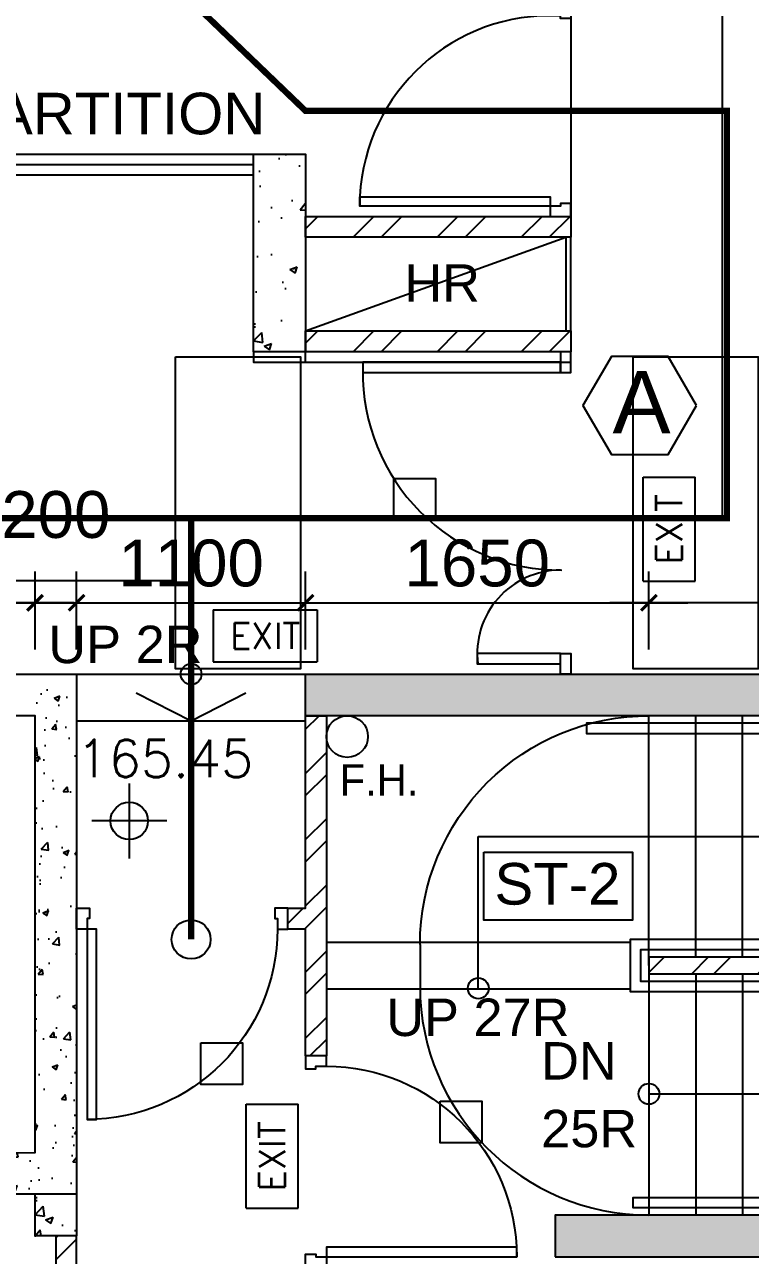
# Model space of a CAD drawing. Header units: millimetres. Extents: x 3291 to 72065, y 14527 to 43324.
# Drawn here: x 50775 to 54262, y 24306 to 30222 of the extents above; entities that cross this region are included whole.
import ezdxf
from ezdxf.enums import TextEntityAlignment as Align

# ---------------------------------------------------------------- set-up
doc = ezdxf.new("R2010")
doc.units = ezdxf.units.MM
doc.header["$MEASUREMENT"] = 0
doc.layers.get('0').update_dxf_attribs({"color": 8})
doc.layers.get('Defpoints').update_dxf_attribs({"color": 8})
doc.layers.add('00-NONPLOT', color=8, linetype='Continuous', plot=False)
for name, color, linetype in [('ARC 08200_OS', 8, 'Continuous'), ('DLN032__', 8, 'Continuous'), ('Door', 8, 'Continuous'), ('DOOR2', 8, 'Continuous'), ('F.A.', 8, 'Continuous'), ('FS', 8, 'Continuous'), ('FSD', 8, 'Continuous'), ('GBP Dim', 8, 'Continuous'), ('GBP PRECRIBE PLAN', 8, 'Continuous'), ('GBP Text 200', 8, 'Continuous'), ('hatch', 8, 'Continuous'), ('LEVEL', 8, 'Continuous'), ('STAIR', 8, 'Continuous'), ('TEXT', 8, 'Continuous'), ('Text GBP 250', 8, 'Continuous'), ('WALL-EX', 8, 'Continuous'), ('WALL-NEW', 8, 'Continuous'), ('WALL-STRUCTURE', 8, 'Continuous'), ('WINDOW', 8, 'Continuous'), ('WINDOW 1', 8, 'Continuous')]:
    doc.layers.add(name, color=color, linetype=linetype)
doc.styles.add('BH', font='arial.ttf')
doc.styles.add('ROMANS', font='ROMANS.shx', dxfattribs={"width": 0.65})
doc.styles.add('SWIS721LT750', font='swissl.ttf')
doc.dimstyles.new('200 GBP', dxfattribs={"dimscale": 1.5, "dimtxt": 150, "dimasz": 100, "dimexe": 125, "dimexo": 50, "dimgap": 50, "dimtad": 1, "dimdec": 0, "dimzin": 0, "dimdsep": 46, "dimtxsty": 'BH', "dimblk": 'ARCHTICK', "dimcen": 0.09, "dimdle": 125, "dimclrd": 9, "dimclre": 9, "dimclrt": 1, "dimadec": 0, "dimazin": 0, "dimtfac": 1, "dimtdec": 0, "dimtix": 1, "dimtmove": 2, "dimatfit": 3, "dimldrblk": 'ARCHTICK', "dimfxl": 1, "dimtolj": 1, "dimtzin": 0, "dimarcsym": 0})

# ---------------------------------------------------------------- blocks, each defined once
blk = doc.blocks.new('21321321')
at = {"layer": 'Door'}
for points in [[(32660.8, 23312.8), (32660.8, 23250.3), (32610.8, 23250.3), (32610.8, 23262.8), (32560.8, 23262.8), (32560.8, 23312.8), (32660.8, 23312.8)], [(32560.8, 22347.8), (31645.8, 22347.8), (31645.8, 22392.8), (32560.8, 22392.8), (32560.8, 22347.8)], [(32560.8, 22297.8), (32660.8, 22297.8), (32660.8, 22360.3), (32610.8, 22360.3), (32610.8, 22347.8), (32560.8, 22347.8), (32560.8, 22297.8)]]:
    blk.add_lwpolyline(points, dxfattribs=at)
blk.add_arc((32560.8, 22347.8), 915, 90.00002, 179.99769, dxfattribs=at)
blk = doc.blocks.new('FSEX-V01')
for p, q in [((0, 300), (0, 0)), ((0, 300), (600, 300)), ((600, 300), (600, 0)), ((0, 0), (600, 0))]:
    blk.add_line(p, q)
at = {"style": 'ROMANS'}
blk.add_text('EXIT', height=150, dxfattribs=at).set_placement((300, 150), align=Align.MIDDLE)
blk = doc.blocks.new('_ArchTick')
at = {"color": 0, "const_width": 0.2}
blk.add_lwpolyline([(0.5, 0.5), (-0.5, -0.5)], dxfattribs=at)
blk = doc.blocks.new('*D133')
at = {"layer": 'Defpoints', "color": 0, "transparency": 16777216}
for p in [(53775, 27443.1), (53775, 27100), (56800, 27100)]:
    blk.add_point(p, dxfattribs=at)
at = {"layer": 'GBP Dim', "color": 9, "lineweight": -2, "transparency": 16777216}
for p, q in [((53775, 27218.1), (53775, 27593.1)), ((56800, 27218.1), (56800, 27593.1)), ((56987.5, 27443.1), (53587.5, 27443.1))]:
    blk.add_line(p, q, dxfattribs=at)
at = {"layer": 'GBP Dim', "color": 9, "lineweight": -2, "transparency": 16777216, "xscale": 75, "yscale": 75, "zscale": 75, "rotation": 180}
blk.add_blockref('_ArchTick', (53775, 27443.1), dxfattribs=at)
at = {"layer": 'GBP Dim', "color": 9, "lineweight": -2, "transparency": 16777216, "xscale": 75, "yscale": 75, "zscale": 75}
blk.add_blockref('_ArchTick', (56800, 27443.1), dxfattribs=at)
at = {"layer": 'GBP Dim', "transparency": 16777216, "insert": (55287.5, 27633), "char_height": 225, "attachment_point": 5, "style": 'BH'}
blk.add_mtext('\\A1;3025', dxfattribs=at)
blk = doc.blocks.new('*D134')
at = {"layer": 'Defpoints', "color": 0, "transparency": 16777216}
for p in [(48725, 27443.1), (50825, 27100), (48725, 26900)]:
    blk.add_point(p, dxfattribs=at)
at = {"layer": 'GBP Dim', "color": 9, "lineweight": -2, "transparency": 16777216}
for p, q in [((48725, 27218.1), (48725, 27593.1)), ((50825, 27218.1), (50825, 27593.1)), ((51012.5, 27443.1), (48537.5, 27443.1))]:
    blk.add_line(p, q, dxfattribs=at)
at = {"layer": 'GBP Dim', "color": 9, "lineweight": -2, "transparency": 16777216, "xscale": 75, "yscale": 75, "zscale": 75, "rotation": 180}
blk.add_blockref('_ArchTick', (48725, 27443.1), dxfattribs=at)
at = {"layer": 'GBP Dim', "color": 9, "lineweight": -2, "transparency": 16777216, "xscale": 75, "yscale": 75, "zscale": 75}
blk.add_blockref('_ArchTick', (50825, 27443.1), dxfattribs=at)
at = {"layer": 'GBP Dim', "transparency": 16777216, "insert": (49775, 27632.9), "char_height": 225, "attachment_point": 5, "style": 'BH'}
blk.add_mtext('\\A1;2100', dxfattribs=at)
blk = doc.blocks.new('*D146')
at = {"layer": 'Defpoints', "color": 0, "transparency": 16777216}
for p in [(53775, 27443.1), (53775, 27100), (52125, 26900)]:
    blk.add_point(p, dxfattribs=at)
at = {"layer": 'GBP Dim', "color": 9, "lineweight": -2, "transparency": 16777216}
for p, q in [((52125, 27218.1), (52125, 27593.1)), ((53775, 27218.1), (53775, 27593.1)), ((51937.5, 27443.1), (53962.5, 27443.1))]:
    blk.add_line(p, q, dxfattribs=at)
at = {"layer": 'GBP Dim', "color": 9, "lineweight": -2, "transparency": 16777216, "xscale": 75, "yscale": 75, "zscale": 75, "rotation": 180}
blk.add_blockref('_ArchTick', (52125, 27443.1), dxfattribs=at)
at = {"layer": 'GBP Dim', "color": 9, "lineweight": -2, "transparency": 16777216, "xscale": 75, "yscale": 75, "zscale": 75}
blk.add_blockref('_ArchTick', (53775, 27443.1), dxfattribs=at)
at = {"layer": 'GBP Dim', "transparency": 16777216, "insert": (52950, 27632.9), "char_height": 225, "attachment_point": 5, "style": 'BH'}
blk.add_mtext('\\A1;1650', dxfattribs=at)
blk = doc.blocks.new('*D147')
at = {"layer": 'Defpoints', "color": 0, "transparency": 16777216}
for p in [(52125.2, 27443.1), (51025, 27100), (52125.2, 27100)]:
    blk.add_point(p, dxfattribs=at)
at = {"layer": 'GBP Dim', "color": 9, "lineweight": -2, "transparency": 16777216}
for p, q in [((51025, 27218.1), (51025, 27593.1)), ((52125.2, 27218.1), (52125.2, 27593.1)), ((50837.5, 27443.1), (52312.7, 27443.1))]:
    blk.add_line(p, q, dxfattribs=at)
at = {"layer": 'GBP Dim', "color": 9, "lineweight": -2, "transparency": 16777216, "xscale": 75, "yscale": 75, "zscale": 75, "rotation": 180}
blk.add_blockref('_ArchTick', (51025, 27443.1), dxfattribs=at)
at = {"layer": 'GBP Dim', "color": 9, "lineweight": -2, "transparency": 16777216, "xscale": 75, "yscale": 75, "zscale": 75}
blk.add_blockref('_ArchTick', (52125.2, 27443.1), dxfattribs=at)
at = {"layer": 'GBP Dim', "transparency": 16777216, "insert": (51575.1, 27632.9), "char_height": 225, "attachment_point": 5, "style": 'BH'}
blk.add_mtext('\\A1;1100', dxfattribs=at)
blk = doc.blocks.new('*D29')
at = {"layer": 'Defpoints', "color": 0, "transparency": 16777216}
for p in [(51025, 27443.1), (50825, 27100), (51025, 27100)]:
    blk.add_point(p, dxfattribs=at)
at = {"layer": 'GBP Dim', "color": 9, "lineweight": -2, "transparency": 16777216}
for p, q in [((50825, 27218.1), (50825, 27593.1)), ((51025, 27218.1), (51025, 27593.1)), ((50637.5, 27443.1), (51212.5, 27443.1))]:
    blk.add_line(p, q, dxfattribs=at)
at = {"layer": 'GBP Dim', "color": 9, "lineweight": -2, "transparency": 16777216, "xscale": 75, "yscale": 75, "zscale": 75, "rotation": 180}
blk.add_blockref('_ArchTick', (50825, 27443.1), dxfattribs=at)
at = {"layer": 'GBP Dim', "color": 9, "lineweight": -2, "transparency": 16777216, "xscale": 75, "yscale": 75, "zscale": 75}
blk.add_blockref('_ArchTick', (51025, 27443.1), dxfattribs=at)
at = {"layer": 'GBP Dim', "transparency": 16777216, "insert": (50925, 27866), "char_height": 225, "attachment_point": 5, "style": 'BH'}
blk.add_mtext('\\A1;200', dxfattribs=at)
blk = doc.blocks.new('ELEX')
at = {"layer": 'DLN032__'}
for p, q in [((0, 0.5), (0, -0.5)), ((0.5, 0), (-0.5, 0))]:
    blk.add_line(p, q, dxfattribs=at)
blk.add_circle((0, 0), 0.25, dxfattribs=at)
at = {"layer": 'DLN032__', "style": 'ROMANS'}
blk.add_attdef('ELEX', (0.257, 0.354), '', height=0.5, dxfattribs=at)

msp = doc.modelspace()

# ---------------------------------------------------------------- hatches: boundary and pattern name
at = {"layer": 'hatch'}
h = msp.add_hatch(dxfattribs=at)
h.set_pattern_fill('AR-CONC', color=256, scale=2, style=0)
h.set_pattern_definition([(50, (51875, 28600), (364.37, -31.88), [38.1, -419.1]), (355, (51875, 28600), (-70.49, 382.11), [30.48, -335.28]), (100.45, (51905.36, 28597.34), (293.89, 350.23), [32.38, -356.18]), (46.184, (51875, 28701.6), (542.16, -84.08), [57.15, -628.65]), (96.636, (51920.2, 28694.6), (474.8, 494.85), [48.57, -534.27]), (351.184, (51875, 28701.6), (474.8, 494.85), [45.72, -502.92]), (21, (51925.8, 28676.2), (303.23, -204.53), [38.1, -419.1]), (326, (51925.8, 28676.2), (123.6, 368.38), [30.48, -335.28]), (71.45, (51951.07, 28659.16), (426.83, 163.85), [32.38, -356.18]), (37.5, (51875, 28600), (6.177, 169.11), [0, -331.216, 0, -340.36, 0, -336.55]), (7.5, (51875, 28600), (133.64, 200.36), [0, -194.056, 0, -323.596, 0, -128.27]), (327.5, (51761.72, 28600), (271.181, -11.457), [0, -127, 0, -396.24, 0, -525.78]), (317.5, (51710.92, 28600), (296.26, 50.853), [0, -165.1, 0, -263.144, 0, -373.38])])
h.paths.add_polyline_path([(51875, 29600), (52125, 29600), (52125, 28650), (51875, 28650)])
h = msp.add_hatch(dxfattribs=at)
h.set_pattern_fill('AR-CONC', color=256, scale=2, style=0)
h.set_pattern_definition([(50, (51875, 28600), (364.37, -31.88), [38.1, -419.1]), (355, (51875, 28600), (-70.49, 382.11), [30.48, -335.28]), (100.45, (51905.36, 28597.34), (293.89, 350.23), [32.38, -356.18]), (46.184, (51875, 28701.6), (542.16, -84.08), [57.15, -628.65]), (96.636, (51920.2, 28694.6), (474.8, 494.85), [48.57, -534.27]), (351.184, (51875, 28701.6), (474.8, 494.85), [45.72, -502.92]), (21, (51925.8, 28676.2), (303.23, -204.53), [38.1, -419.1]), (326, (51925.8, 28676.2), (123.6, 368.38), [30.48, -335.28]), (71.45, (51951.07, 28659.16), (426.83, 163.85), [32.38, -356.18]), (37.5, (51875, 28600), (6.177, 169.11), [0, -331.216, 0, -340.36, 0, -336.55]), (7.5, (51875, 28600), (133.64, 200.36), [0, -194.056, 0, -323.596, 0, -128.27]), (327.5, (51761.72, 28600), (271.181, -11.457), [0, -127, 0, -396.24, 0, -525.78]), (317.5, (51710.92, 28600), (296.26, 50.853), [0, -165.1, 0, -263.144, 0, -373.38])])
h.paths.add_polyline_path([(51875, 29600), (52125, 29600), (52125, 28650), (51875, 28650)])
h = msp.add_hatch(dxfattribs=at)
h.set_pattern_fill('ANSI32', color=256, scale=30, style=0)
h.set_pattern_definition([(45, (2890.7, 17320.07), (-202.0558, 202.0558), []), (45, (3025.4, 17320.07), (-202.0558, 202.0558), [])])
h.paths.add_polyline_path([(53399.99904, 29200), (53399.99904, 29200), (52124.99904, 29200), (52124.99904, 29300), (53399.99904, 29300)])
h = msp.add_hatch(dxfattribs=at)
h.set_pattern_fill('ANSI32', color=256, scale=30, style=0)
h.set_pattern_definition([(45, (2890.7, 16770.07), (-202.0558, 202.0558), []), (45, (3025.4, 16770.07), (-202.0558, 202.0558), [])])
edge = h.paths.add_edge_path()
edge.add_line((53492.27694, 28650), (52125, 28650))
edge.add_line((52125, 28650), (52125, 28750))
edge.add_line((52125, 28750), (53400, 28750))
edge.add_line((53400, 28750), (53400, 28650))
h = msp.add_hatch(dxfattribs=at)
h.set_pattern_fill('AR-CONC', color=256, scale=40, style=0)
h.set_pattern_definition([(50, (-579051.98, 745630.23), (286.904073, -25.100854), [30, -330]), (355, (-579051.98, 745630.23), (-55.50053, 300.87685), [24, -264]), (100.4514, (-579028.07, 745628.14), (231.40375, 275.77582), [25.49608, -280.456845]), (46.1842, (-579051.98, 745710.23), (426.89642, -66.2076), [45, -495]), (96.6356, (-579016.4, 745704.7), (373.86508, 389.64715), [38.24412, -420.6852]), (351.1842, (-579052, 745710.23), (373.86478, 389.64744), [36, -396]), (21, (-579011.98, 745690.23), (238.76282, -161.047556), [30, -330]), (326, (-579011.98, 745690.23), (97.32613, 290.06002), [24, -264]), (71.4514, (-578992.08, 745676.8), (336.08905, 129.0122), [25.49608, -280.456845]), (37.5, (-579051.98, 745630.23), (4.863942, 133.157542), [0, -260.8, 0, -268, 0, -265]), (7.5, (-579051.98, 745630.23), (105.227815, 157.764685), [0, -152.8, 0, -254.8, 0, -101]), (327.5, (-579141.18, 745630.23), (213.528974, -9.021949), [0, -100, 0, -312, 0, -414]), (317.5, (-579181.18, 745630.23), (233.274468, 40.041993), [0, -130, 0, -207.2, 0, -294])])
h.paths.add_polyline_path([(46050.00182, 24599.99638), (46050, 27099.99638), (46822.52835, 27099.99694), (46822.5285, 26899.99694), (46250.0002, 26899.99653), (46250.00173, 24799.99653), (48525.00014, 24799.99812), (48525.00014, 26900.00047), (47802.5287, 26899.99779), (47802.52855, 27099.99779), (49235.0016, 27099.99862), (49235.00174, 26899.99862), (48725.00014, 26899.99826), (48725.00014, 24799.99833), (50825.00167, 24799.99986), (50825.00014, 26899.99985), (50214.36276, 26899.99593), (50214.36261, 27099.99593), (51025, 27100), (51025.00182, 24600)])
h.paths.add_polyline_path([(46050.00182, 24599.99638), (46249.99819, 24599.99638), (46249.99819, 27099.99653), (46050.00182, 27099.99653)], flags=17)
h = msp.add_hatch(dxfattribs=at)
h.set_pattern_fill('ANSI32', color=256, scale=600, style=0)
h.set_pattern_definition([(45, (562690.5, -92603.19), (-159.09903, 159.09903), []), (45, (562796.57, -92603.19), (-159.09903, 159.09903), [])])
h.paths.add_polyline_path([(59100, 25700), (59300, 25700), (59300, 27100), (59100, 27100)])
h.paths.add_polyline_path([(51025, 24399.99998), (50924.98589, 24399.99998), (50924.98589, 22825.00004), (51025, 22825.00004)])
h = msp.add_hatch(dxfattribs=at)
h.set_pattern_fill('AR-CONC', color=256, scale=30, style=0)
h.set_pattern_definition([(50, (49234.3, 10179.93), (215.178, -18.8256), [22.5, -247.5]), (355, (49234.3, 10179.93), (-41.6254, 225.6576), [18, -198]), (100.4514, (49252.23, 10178.36), (173.5527, 206.832), [19.122, -210.3426]), (46.1842, (49234.3, 10239.93), (320.1724, -49.6558), [33.75, -371.25]), (96.6356, (49260.98, 10235.8), (280.3986, 292.2356), [28.683, -315.514]), (351.1842, (49234.3, 10239.93), (280.3986, 292.2356), [27, -297]), (21, (49264.3, 10224.93), (179.0721, -120.7857), [22.5, -247.5]), (326, (49264.3, 10224.93), (72.9946, 217.545), [18, -198]), (71.4514, (49279.22, 10214.87), (252.0667, 96.7593), [19.122, -210.3426]), (37.5, (49234.3, 10179.93), (3.64796, 99.86816), [0, -195.6, 0, -201, 0, -198.75]), (7.5, (49234.3, 10179.93), (78.92086, 118.3235), [0, -114.6, 0, -191.1, 0, -75.75]), (327.5, (49167.4, 10179.93), (160.14673, -6.76646), [0, -75, 0, -234, 0, -310.5]), (317.5, (49137.4, 10179.93), (174.9559, 30.0315), [0, -97.5, 0, -155.4, 0, -220.5])])
h.paths.add_polyline_path([(52125, 27100), (58000, 27100), (58000, 26900), (52125, 26900)])
h = msp.add_hatch(dxfattribs=at)
h.set_pattern_fill('ANSI32', color=256, scale=600, style=0)
h.set_pattern_definition([(45, (52040, 25265), (-159.1, 159.1), []), (45, (52146.07, 25265), (-159.1, 159.1), [])])
edge = h.paths.add_edge_path()
edge.add_line((52124.99998, 25265), (52124.99998, 25875))
edge.add_line((52124.99998, 25875), (52040.00006, 25875))
edge.add_line((52040.00006, 25875), (52040.00006, 25975))
edge.add_line((52040.00006, 25975), (52125, 25975))
edge.add_line((52125, 25975), (52125, 26900))
edge.add_line((52125, 26900), (52225, 26900))
edge.add_line((52225, 26900), (52224.99998, 25265))
edge.add_line((52224.99998, 25265), (52125, 25265.02743))
h = msp.add_hatch(dxfattribs=at)
h.set_pattern_fill('ANSI32', color=256, scale=600, style=0)
h.set_pattern_definition([(45, (53775, 24500), (-159.099, 159.099), []), (45, (53881.07, 24500), (-159.099, 159.099), [])])
h.paths.add_polyline_path([(56700, 24499.99854), (56800, 24499.99709), (56800, 25740), (53775.00079, 25739.99996), (53774.99933, 25660), (56700, 25660)])
h = msp.add_hatch(dxfattribs=at)
h.set_pattern_fill('AR-CONC', color=256, scale=30, style=0)
h.set_pattern_definition([(50, (0, 0), (215.17805, -18.82564), [22.5, -247.5]), (355, (0, 0), (-41.6254, 225.65764), [18, -198]), (100.4514, (17.93, -1.57), (173.5528, 206.83186), [19.12206, -210.3426]), (46.1842, (0, 60), (320.1723, -49.6557), [33.75, -371.25]), (96.6356, (26.68, 55.86), (280.3988, 292.2354), [28.6831, -315.5139]), (351.1842, (0, 60), (280.3986, 292.2356), [27, -297]), (21, (30, 45), (179.0721, -120.78567), [22.5, -247.5]), (326, (30, 45), (72.9946, 217.545), [18, -198]), (71.4514, (44.92, 34.93), (252.0668, 96.75915), [19.12206, -210.3426]), (37.5, (0, 0), (3.64796, 99.86816), [0, -195.6, 0, -201, 0, -198.75]), (7.5, (0, 0), (78.92086, 118.32351), [0, -114.6, 0, -191.1, 0, -75.75]), (327.5, (-66.9, 0), (160.14673, -6.76646), [0, -75, 0, -234, 0, -310.5]), (317.5, (-96.9, 0), (174.95585, 30.0315), [0, -97.5, 0, -155.4, 0, -220.5])])
h.paths.add_polyline_path([(53325, 24300), (53325, 24300), (59300, 24300), (59300, 25700), (59100, 25700), (59100, 24500), (53325, 24500)])
h = msp.add_hatch(dxfattribs=at)
h.set_pattern_fill('AR-CONC', color=256, scale=2, style=0)
h.set_pattern_definition([(50, (50825, 24400), (364.37, -31.88), [38.1, -419.1]), (355, (50825, 24400), (-70.5, 382.1), [30.48, -335.28]), (100.45, (50855.36, 24397.34), (293.9, 350.23), [32.38, -356.18]), (46.18, (50825, 24501.6), (542.16, -84.1), [57.15, -628.65]), (96.64, (50870.2, 24494.6), (474.8, 494.85), [48.57, -534.27]), (351.18, (50825, 24501.6), (474.8, 494.85), [45.72, -502.92]), (21, (50875.8, 24476.2), (303.23, -204.53), [38.1, -419.1]), (326, (50875.8, 24476.2), (123.6, 368.38), [30.48, -335.28]), (71.45, (50901.07, 24459.16), (426.83, 163.85), [32.38, -356.18]), (37.5, (50825, 24400), (6.18, 169.11), [0, -331.216, 0, -340.36, 0, -336.55]), (7.5, (50825, 24400), (133.64, 200.36), [0, -194.056, 0, -323.596, 0, -128.27]), (327.5, (50711.72, 24400), (271.18, -11.457), [0, -127, 0, -396.24, 0, -525.78]), (317.5, (50660.92, 24400), (296.26, 50.85), [0, -165.1, 0, -263.144, 0, -373.38])])
edge = h.paths.add_edge_path()
edge.add_line((51025.00006, 24600), (51025, 24400))
edge.add_line((51025, 24400), (50825.00006, 24400))
edge.add_line((50825.00006, 24400), (50825.0001, 24600.00003))

# ---------------------------------------------------------------- linework, layer by layer
at = {"ltscale": 1000}
for p, q in [((50474.68252, 27849.98023), (51500.03437, 27849.98023)), ((50474.68252, 27549.98023), (51500.03437, 27549.98023))]:
    msp.add_line(p, q, dxfattribs=at)
for points in [[(51500.03437, 28624.99468), (52099.99789, 28624.99468), (52099.99789, 27124.99468), (51500.03437, 27124.99468)], [(53700, 28624.99468), (54299.96352, 28624.99468), (54299.96352, 27124.99468), (53700, 27124.99468)]]:
    msp.add_lwpolyline(points, close=True)
at = {"layer": '00-NONPLOT'}
msp.add_lwpolyline([(46250, 29600), (53400, 35325), (54127.29903, 35325), (54127.29903, 27849.99998), (51575, 27849.99998), (51575, 25868.81024)], dxfattribs=at)
at = {"layer": 'ARC 08200_OS', "ltscale": 25, "const_width": 30}
for points in [[(46250, 35450), (52125, 29807.5), (54150, 29807.5), (54150, 27849.99997), (51575, 27849.99997), (51575, 25824.99993)], [(31024.99973, 20125.01705), (32977.45602, 27849.99996), (51575, 27849.99997), (51575, 25824.99993)]]:
    msp.add_lwpolyline(points, dxfattribs=at)
at = {"layer": 'ARC 08200_OS', "ltscale": 25}
msp.add_circle((51575, 25824.99993), 93.68196, dxfattribs=at)
at = {"layer": 'DOOR2'}
for points in [[(53349.99495, 28550), (53400, 28550), (53400, 28650), (53349.99495, 28650)], [(53349.99499, 27199.99997), (53399.99357, 27199.99997), (53399.99357, 27099.99467), (53349.99499, 27099.99467)]]:
    msp.add_lwpolyline(points, close=True, dxfattribs=at)
for points in [[(53349.99495, 28600), (52399.99495, 28600), (52399.99495, 28550), (53349.99495, 28550), (53349.99495, 28600)], [(53349.99498, 27199.99997), (52949.99498, 27199.99997), (52949.99498, 27149.99997), (53349.99498, 27149.99997), (53349.99498, 27199.99997)]]:
    msp.add_lwpolyline(points, dxfattribs=at)
for centre, radius, start, end in [((53349.99495, 28550), 950, 179.25407288, 270.349955279), ((53349.99499, 27199.99997), 400, 90.000000842, 187.180755781)]:
    msp.add_arc(centre, radius, start, end, dxfattribs=at)
at = {"layer": 'F.A.', "ltscale": 750}
for points in [[(51875, 28650), (51875, 28600), (52125, 28600), (52125, 28650)], [(52125, 28600), (53400, 28600), (53400, 28650)]]:
    msp.add_lwpolyline(points, dxfattribs=at)
at = {"layer": 'FSD'}
for points in [[(52549.75639, 28040.57736), (52749.75639, 28040.57736), (52749.75639, 27840.57736), (52549.75639, 27840.57736), (52549.75639, 28040.57736)], [(51622.01565, 25328.01033), (51822.01565, 25328.01033), (51822.01565, 25128.01033), (51622.01565, 25128.01033), (51622.01565, 25328.01033)], [(52771.98967, 25047.01558), (52971.98967, 25047.01558), (52971.98967, 24847.01558), (52771.98967, 24847.01558), (52771.98967, 25047.01558)]]:
    msp.add_lwpolyline(points, dxfattribs=at)
msp.add_circle((52325, 26800), 100, dxfattribs=at)
at = {"layer": 'GBP PRECRIBE PLAN'}
msp.add_line((53400.00003, 30315), (53399.99904, 29300), dxfattribs=at)
at = {"layer": 'STAIR'}
for p, q in [((52955.00002, 26319.99998), (54675.00006, 26319.99998)), ((52224.99999, 25587.5), (53685.00006, 25587.5))]:
    msp.add_line(p, q, dxfattribs=at)
for points in [[(51025, 27100), (52125, 27100)], [(51575, 27100), (51575, 26875)], [(51311.67637, 27009.59531), (51575, 26875), (51838.32363, 27009.59531)], [(51025, 26875), (52125, 26875)], [(54762.00622, 26865), (53475.00006, 26865), (53475.00006, 26815), (54775.40368, 26815)], [(53775.00006, 25699.99839), (53775.00006, 26900)], [(54000.00006, 25739.99996), (54000.00006, 26900)], [(54225.00006, 25739.99997), (54225.00006, 26900)], [(52955.00002, 25587.5), (52955.00002, 26319.99998)], [(52224.99999, 25812.50001), (53685.00006, 25812.5)], [(55040.67338, 25825), (53685.00006, 25825), (53685.00006, 25575), (56700, 25575)], [(55054.07084, 25775), (53735.00006, 25775), (53735.00006, 25625), (56700, 25625)], [(53775.00006, 25660), (53775.00006, 24500)], [(54000.00006, 25660), (54000.00006, 24500)], [(54225.00006, 25660), (54225.00006, 24500)], [(53775.00006, 25082.62064), (56475.00006, 25082.62064)], [(56700, 24534.99999), (53700.00006, 24534.99999), (53700.00006, 24584.99999), (56700, 24584.99999)]]:
    msp.add_lwpolyline(points, dxfattribs=at)
at = {"layer": 'STAIR', "ltscale": 20}
for points in [[(52675.00006, 25800, -0.4148030353), (53777.21345, 26899.99776)], [(52674.99926, 25600, 0.4142130753), (53775.00006, 24500)]]:
    msp.add_lwpolyline(points, format="xyb", dxfattribs=at)
msp.add_lwpolyline([(52675.00006, 25800), (52675.00006, 25601.32595)], dxfattribs=at)
at = {"layer": 'STAIR'}
for centre in [(51575, 27100, -0.00039), (52955.00002, 25589.83625), (53775.00006, 25082.62064)]:
    msp.add_circle(centre, 50, dxfattribs=at)
at = {"layer": 'TEXT'}
msp.add_lwpolyline([(52981.61579, 26244.04623), (53695.45228, 26244.04623), (53695.45228, 25918.17728), (52981.61579, 25918.17728)], close=True, dxfattribs=at)
at = {"layer": 'Text GBP 250'}
msp.add_lwpolyline([(54003.63322, 28391.42863), (53867.24305, 28627.66335), (53594.46269, 28627.66335), (53458.07252, 28391.42863), (53594.46269, 28155.19392), (53867.24305, 28155.19392)], close=True, dxfattribs=at)
at = {"layer": 'WALL-EX'}
msp.add_lwpolyline([(56699.99997, 24499.99854), (56700, 24499.99854), (56800, 24499.99709), (56800, 25740), (53775.00079, 25739.99996), (53774.99933, 25660), (56700, 25660), (56700, 24499.99854)], dxfattribs=at)
at = {"layer": 'WALL-NEW'}
for points in [[(53399.99904, 29200), (53399.99904, 29200), (52124.99904, 29200), (52124.99904, 29300), (53399.99904, 29300), (53399.99904, 29200)], [(52125, 28750), (53375, 29200), (53375, 28750)], [(53400, 28750), (53400, 29200)], [(52124.99998, 25265), (52124.99998, 25875), (52040.00006, 25875), (52040.00006, 25975), (52125, 25975), (52125, 26900), (52225, 26900), (52224.99998, 25265), (52125, 25265.02743)], [(51025, 22925.00004), (51025, 24399.99998), (50924.98589, 24399.99998), (50924.98589, 22825.00004), (51374.99958, 22825.00004), (51374.99958, 22925.00004), (51025, 22925.00004)]]:
    msp.add_lwpolyline(points, dxfattribs=at)
msp.add_lwpolyline([(53400, 28650), (52125, 28650), (52125, 28750), (53400, 28750), (53400, 28650)], close=True, dxfattribs=at)
at = {"layer": 'WALL-STRUCTURE'}
for points in [[(51875, 29600), (52125, 29600), (52125, 28650), (51875, 28650)], [(51875, 29600), (52125, 29600), (52125, 28650), (51875, 28650)], [(52125, 27100), (58000, 27100), (58000, 26900), (52125, 26900)]]:
    msp.add_lwpolyline(points, close=True, dxfattribs=at)
for points in [[(46249.99913, 24599.99646), (46249.99819, 27099.99646), (46822.52835, 27099.99694), (46822.5285, 26899.99694), (46250.0002, 26899.99653), (46250.00173, 24799.99653), (48525.00014, 24799.99812), (48525.00014, 26900.00047), (47802.5287, 26899.99779), (47802.52855, 27099.99779), (49235.0016, 27099.99862), (49235.00174, 26899.99862), (48725.00014, 26899.99826), (48725.00014, 24799.99833), (50825.00167, 24799.99986), (50825.00014, 26899.99985), (50214.36276, 26899.99593), (50214.36261, 27099.99593), (51025, 27100), (51025.00182, 24600), (46249.99913, 24599.99646)], [(53325, 24300), (53325, 24300), (59300, 24300), (59300, 25700), (59100, 25700), (59100, 24500), (53325, 24500), (53325, 24300)], [(51025.00006, 24600), (51025, 24400), (50825.00006, 24400), (50825.0001, 24600.00003)]]:
    msp.add_lwpolyline(points, dxfattribs=at)
at = {"layer": 'WINDOW'}
for points in [[(49125, 29600), (51875, 29600)], [(49125, 29500), (51875, 29500)]]:
    msp.add_lwpolyline(points, dxfattribs=at)
at = {"layer": 'WINDOW 1'}
msp.add_lwpolyline([(49125, 29550), (51875, 29550)], dxfattribs=at)

# ---------------------------------------------------------------- block references
at = {"layer": 'DLN032__'}
ref = msp.add_blockref('ELEX', (51277.76978, 26394.68648), dxfattribs=dict(at, xscale=360, yscale=360, zscale=360))
ref.add_attrib('ELEX', '165.45', (51025.00032, 26604.6461), dxfattribs={"layer": 'LEVEL', "height": 180, "rotation": 359.999999997, "style": 'ROMANS'})
at = {"layer": 'Door', "rotation": 359.9999992796285}
msp.add_blockref('21321321', (20739.21856, 7002.24259), dxfattribs=at)
at = {"layer": 'Door', "xscale": -1, "rotation": 270}
msp.add_blockref('21321321', (28727.24224, -6685.78116), dxfattribs=at)
at = {"layer": 'Door', "xscale": -1}
msp.add_blockref('21321321', (84785.78116, 1952.24218), dxfattribs=at)
at = {"layer": 'FS', "xscale": 0.8333333334885538, "yscale": 0.8333333334885538, "zscale": 0.8333333334885538, "rotation": 90}
for p in [(53997.00187, 27547.0151), (52090.09649, 24532.80019)]:
    msp.add_blockref('FSEX-V01', p, dxfattribs=at)
at = {"layer": 'FS', "xscale": 0.8333333332557231, "yscale": 0.8333333332557231, "zscale": 0.8333333332557231}
msp.add_blockref('FSEX-V01', (51680.99826, 27158.56254), dxfattribs=at)

# ---------------------------------------------------------------- texts
at = {"layer": 'FSD', "insert": (52288.7732, 26516.59099), "char_height": 150, "width": 1512.98145, "attachment_point": 7, "style": 'SWIS721LT750'}
msp.add_mtext('{\\fUnivers|b0|i0|c0|p34;F.H.}', dxfattribs=at)
at = {"layer": 'GBP Text 200', "style": 'BH'}
msp.add_text('FIXED GLASS PARTITION', height=200, dxfattribs=at).set_placement((48532.05782, 29694.93515))
at = {"layer": 'TEXT', "style": 'BH'}
for s, height, rotation, p in [('HR', 180, 0.000000001, (52599.85969, 28889.94387)), ('ST-2', 200, 359.999999999, (53032.72256, 25992.41448))]:
    msp.add_text(s, height=height, rotation=rotation, dxfattribs=at).set_placement(p)
for s, p in [('UP 2R', (50889.18048, 27152.95629)), ('UP 27R', (52512.85061, 25360.62938)), ('DN', (53257.21895, 25151.39456)), ('25R', (53257.21895, 24825.79))]:
    msp.add_text(s, height=180, dxfattribs=at).set_placement(p)
at = {"layer": 'Text GBP 250', "style": 'BH'}
msp.add_text('A', height=300, dxfattribs=at).set_placement((53739.6486, 28257.3303), align=Align.CENTER)

# ---------------------------------------------------------------- dimensions: what is measured, and where the dimension line sits
at = {"layer": 'GBP Dim'}
dim = msp.add_linear_dim(base=(51025, 27443.05705), p1=(50824.9997, 27100), p2=(51025, 27100), dimstyle='200 GBP', override={"dimasz": 50, "dimexe": 100, "dimclrt": 256, "dimfxl": 150, "dimfxlon": 1}, dxfattribs=at)
dim.commit()
dim.dimension.update_dxf_attribs({"geometry": '*D29', "text_midpoint": (50924.99985, 27865.97902), "dimtype": 160})
for base, p1, p2, picture, middle in [((48725.00014, 27443.05705), (50824.9997, 27100), (48725.00014, 26899.99826), '*D134', (49774.99992, 27632.93597)), ((52125.18629, 27443.05705), (51025, 27100), (52125.18629, 27100), '*D147', (51575.09314, 27632.93597)), ((53775.00006, 27443.05705), (52125, 26900), (53775.00006, 27099.99467), '*D146', (52950.00003, 27632.93597)), ((53775.00006, 27443.05705), (56800, 27100), (53775.00006, 27099.99467), '*D133', (55287.50003, 27633.01271))]:
    dim = msp.add_linear_dim(base=base, p1=p1, p2=p2, dimstyle='200 GBP', override={"dimasz": 50, "dimexe": 100, "dimclrt": 256, "dimfxl": 150, "dimfxlon": 1}, dxfattribs=at)
    dim.commit()
    dim.dimension.update_dxf_attribs({"geometry": picture, "text_midpoint": middle})

doc.saveas('drawing.dxf')
